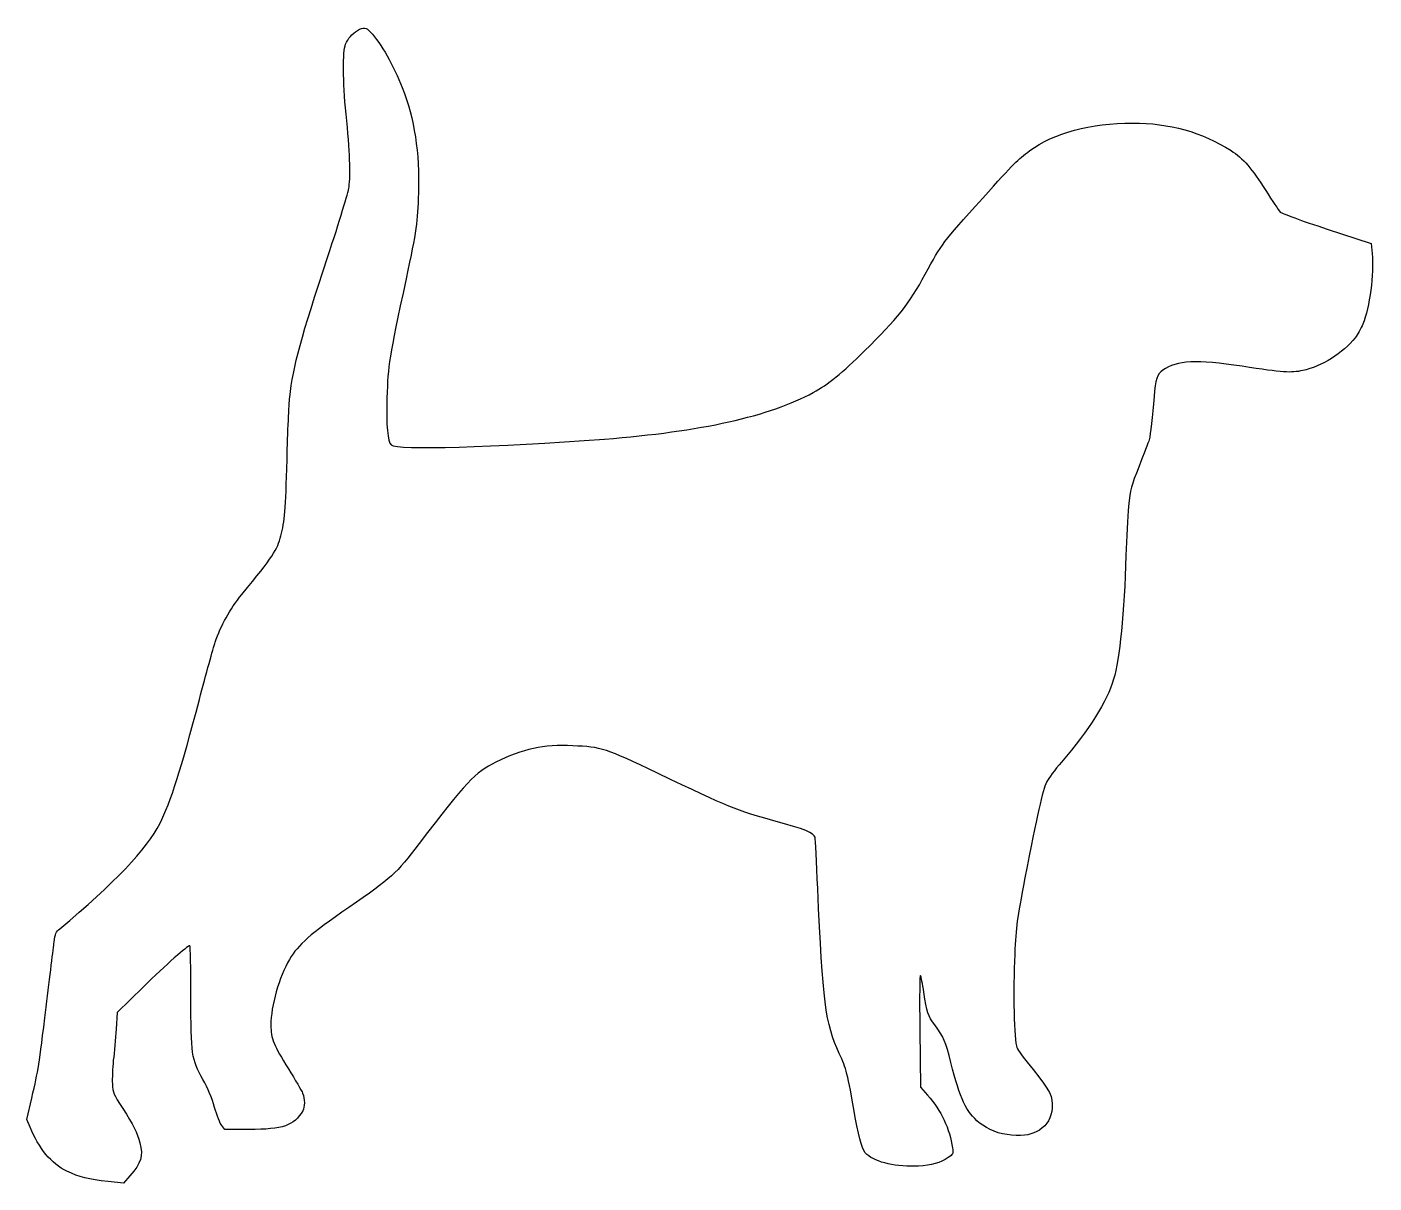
# Model space of a CAD drawing. Header units: centimetres. Extents: x -17.6 to 17.7, y -15.1 to 15.2.
import ezdxf

# ---------------------------------------------------------------- set-up
doc = ezdxf.new("R2010")
doc.units = ezdxf.units.CM
doc.header["$MEASUREMENT"] = 0
doc.layers.add('Layer 1', color=7, linetype='Continuous')

msp = doc.modelspace()

# ---------------------------------------------------------------- linework, layer by layer
at = {"layer": 'Layer 1'}
msp.add_open_spline([(-8.97819, 15.06714), (-9.12636, 14.97542), (-9.22866, 14.85547), (-9.29569, 14.70378), (-9.29569, 14.70378), (-9.36977, 14.51681), (-9.36625, 13.73717), (-9.28158, 12.87639), (-9.28158, 12.87639), (-9.1828, 11.89567), (-9.15811, 11.28183), (-9.20397, 10.97139), (-9.20397, 10.97139), (-9.22514, 10.80558), (-9.44033, 10.10708), (-9.76841, 9.11225), (-9.76841, 9.11225), (-10.45633, 7.03792), (-10.66447, 6.27592), (-10.75972, 5.45042), (-10.75972, 5.45042), (-10.77736, 5.27756), (-10.81264, 4.54025), (-10.83028, 3.81706), (-10.83028, 3.81706), (-10.86556, 2.48709), (-10.89025, 2.19781), (-10.98903, 1.82387), (-10.98903, 1.82387), (-11.08781, 1.44287), (-11.19011, 1.29118), (-12.01209, 0.28576), (-12.01209, 0.28576), (-12.33665, -0.11288), (-12.56595, -0.52563), (-12.71412, -0.97013), (-12.71412, -0.97013), (-12.76704, -1.12535), (-12.95401, -1.79916), (-13.12687, -2.46944), (-13.12687, -2.46944), (-13.60312, -4.28625), (-13.87829, -5.15408), (-14.16756, -5.72558), (-14.16756, -5.72558), (-14.49564, -6.37822), (-15.37053, -7.29897), (-16.7887, -8.47725), (-16.7887, -8.47725), (-16.89101, -8.56192), (-16.90864, -8.60072), (-16.93687, -8.83003), (-16.93687, -8.83003), (-16.95451, -8.96761), (-17.04623, -9.73314), (-17.14501, -10.53042), (-17.14501, -10.53042), (-17.34257, -12.13203), (-17.34257, -12.13203), (-17.52248, -12.92225), (-17.52248, -12.92225), (-17.52248, -12.92225), (-17.64948, -13.48317), (-17.64948, -13.48317), (-17.64948, -13.48317), (-17.64948, -13.48317), (-17.56834, -13.68073), (-17.56834, -13.68073), (-17.56834, -13.68073), (-17.33903, -14.23812), (-17.00742, -14.63676), (-16.60173, -14.83431), (-16.60173, -14.83431), (-16.2807, -14.98953), (-16.03023, -15.05303), (-15.52223, -15.10242), (-15.52223, -15.10242), (-15.52223, -15.10242), (-15.11654, -15.14475), (-15.11654, -15.14475), (-15.11654, -15.14475), (-15.11654, -15.14475), (-14.95073, -14.95425), (-14.95073, -14.95425), (-14.95073, -14.95425), (-14.65087, -14.62264), (-14.59795, -14.43919), (-14.68967, -14.09347), (-14.68967, -14.09347), (-14.76023, -13.8183), (-14.859, -13.62428), (-15.1377, -13.19036), (-15.1377, -13.19036), (-15.38112, -12.80936), (-15.39523, -12.77761), (-15.40934, -12.54478), (-15.40934, -12.54478), (-15.4164, -12.41425), (-15.40581, -12.13556), (-15.38465, -11.92742), (-15.38465, -11.92742), (-15.35996, -11.72281), (-15.32821, -11.35592), (-15.31409, -11.1125), (-15.31409, -11.1125), (-15.31409, -11.1125), (-15.28234, -10.67153), (-15.28234, -10.67153), (-15.28234, -10.67153), (-15.28234, -10.67153), (-14.60501, -10.01184), (-14.60501, -10.01184), (-14.60501, -10.01184), (-13.9947, -9.41212), (-13.44084, -8.92528), (-13.37734, -8.92528), (-13.37734, -8.92528), (-13.36323, -8.92528), (-13.35265, -9.51795), (-13.34912, -10.24114), (-13.34912, -10.24114), (-13.34912, -11.80042), (-13.33854, -11.88156), (-13.03515, -12.43189), (-13.03515, -12.43189), (-12.90815, -12.6612), (-12.79879, -12.92225), (-12.72823, -13.16214), (-12.72823, -13.16214), (-12.66826, -13.37028), (-12.58359, -13.58547), (-12.54126, -13.63839), (-12.54126, -13.63839), (-12.54126, -13.63839), (-12.46012, -13.7407), (-12.46012, -13.7407), (-12.46012, -13.7407), (-12.46012, -13.7407), (-11.82865, -13.7407), (-11.82865, -13.7407), (-11.82865, -13.7407), (-10.92907, -13.7407), (-10.64684, -13.64192), (-10.41754, -13.25034), (-10.41754, -13.25034), (-10.3611, -13.15156), (-10.3611, -12.93637), (-10.42107, -12.79173), (-10.42107, -12.79173), (-10.44576, -12.72823), (-10.6151, -12.43895), (-10.79501, -12.1532), (-10.79501, -12.1532), (-11.17601, -11.53937), (-11.25362, -11.34887), (-11.25362, -11.0102), (-11.25362, -11.0102), (-11.25362, -10.5022), (-11.03843, -9.74373), (-10.76326, -9.28159), (-10.76326, -9.28159), (-10.53043, -8.88648), (-10.23762, -8.63248), (-9.20751, -7.91987), (-9.20751, -7.91987), (-8.07862, -7.14023), (-7.97632, -7.04851), (-7.36601, -6.2477), (-7.36601, -6.2477), (-6.13129, -4.63198), (-5.89845, -4.38151), (-5.35518, -4.11339), (-5.35518, -4.11339), (-4.63199, -3.75708), (-4.11693, -3.64772), (-3.33376, -3.683), (-3.33376, -3.683), (-2.58234, -3.71475), (-2.48357, -3.7465), (-1.11126, -4.40267), (-1.11126, -4.40267), (0.78668, -5.30931), (0.94543, -5.37634), (1.93674, -5.64798), (1.93674, -5.64798), (2.75518, -5.87376), (2.99155, -5.96901), (3.01624, -6.0819), (3.01624, -6.0819), (3.0233, -6.12423), (3.05505, -6.72748), (3.0868, -7.42598), (3.0868, -7.42598), (3.2138, -10.37873), (3.28788, -10.96081), (3.65124, -11.74751), (3.65124, -11.74751), (3.84527, -12.16732), (3.85585, -12.2167), (4.07105, -13.4232), (4.07105, -13.4232), (4.19099, -14.07937), (4.25097, -14.28045), (4.37797, -14.39687), (4.37797, -14.39687), (4.60022, -14.60501), (5.1823, -14.73554), (5.72558, -14.70026), (5.72558, -14.70026), (6.08189, -14.67557), (6.29355, -14.61559), (6.50522, -14.47801), (6.50522, -14.47801), (6.63928, -14.38982), (6.63928, -14.38276), (6.61811, -14.22401), (6.61811, -14.22401), (6.55108, -13.73012), (6.32178, -13.23976), (5.969, -12.84112), (5.969, -12.84112), (5.969, -12.84112), (5.7785, -12.62945), (5.7785, -12.62945), (5.7785, -12.62945), (5.7785, -12.62945), (5.76439, -11.1372), (5.76439, -11.1372), (5.76439, -11.1372), (5.75381, -10.22351), (5.75733, -9.66964), (5.7785, -9.70139), (5.7785, -9.70139), (5.79614, -9.72961), (5.83847, -9.9307), (5.87022, -10.14236), (5.87022, -10.14236), (5.94783, -10.67858), (5.97605, -10.75972), (6.15597, -10.99961), (6.15597, -10.99961), (6.38528, -11.31358), (6.44172, -11.44058), (6.5793, -11.98739), (6.5793, -11.98739), (6.81566, -12.93989), (6.98147, -13.28208), (7.32366, -13.56431), (7.32366, -13.56431), (7.56002, -13.75481), (7.84224, -13.86417), (8.17033, -13.88887), (8.17033, -13.88887), (8.51605, -13.91709), (8.71361, -13.87829), (8.90058, -13.75481), (8.90058, -13.75481), (9.11225, -13.6137), (9.21102, -13.44084), (9.23219, -13.17273), (9.23219, -13.17273), (9.25688, -12.8764), (9.18986, -12.73529), (8.73125, -12.17084), (8.73125, -12.17084), (8.52311, -11.91331), (8.33261, -11.65226), (8.30792, -11.59228), (8.30792, -11.59228), (8.23736, -11.42295), (8.20561, -10.0965), (8.25148, -9.15106), (8.25148, -9.15106), (8.29029, -8.37848), (8.30087, -8.2797), (8.51959, -7.14023), (8.51959, -7.14023), (8.83709, -5.49981), (8.98526, -4.84717), (9.08403, -4.63904), (9.08403, -4.63904), (9.13342, -4.54026), (9.30981, -4.3039), (9.47561, -4.10987), (9.47561, -4.10987), (10.20939, -3.25968), (10.668, -2.53295), (10.84439, -1.94029), (10.84439, -1.94029), (11.00314, -1.41465), (11.12661, -0.17993), (11.16542, 1.30527), (11.16542, 1.30527), (11.17953, 1.74271), (11.21128, 2.32127), (11.2395, 2.58938), (11.2395, 2.58938), (11.28536, 3.05857), (11.29947, 3.10796), (11.51467, 3.64771), (11.51467, 3.64771), (11.63814, 3.96168), (11.75809, 4.27213), (11.77573, 4.33915), (11.77573, 4.33915), (11.81454, 4.46968), (11.87098, 4.96004), (11.90626, 5.46804), (11.90626, 5.46804), (11.93801, 5.9196), (11.98034, 6.05718), (12.13204, 6.15948), (12.13204, 6.15948), (12.51304, 6.42054), (13.01398, 6.44523), (14.21343, 6.26531), (14.21343, 6.26531), (15.30351, 6.09598), (15.48343, 6.08539), (15.80446, 6.15242), (15.80446, 6.15242), (16.29482, 6.25473), (16.86985, 6.61456), (17.17677, 7.00967), (17.17677, 7.00967), (17.2438, 7.09434), (17.33199, 7.25661), (17.37785, 7.3695), (17.37785, 7.3695), (17.55777, 7.81753), (17.67418, 8.67831), (17.62479, 9.21806), (17.62479, 9.21806), (17.62479, 9.21806), (17.59657, 9.48617), (17.59657, 9.48617), (17.59657, 9.48617), (17.59657, 9.48617), (16.44651, 9.86011), (16.44651, 9.86011), (16.44651, 9.86011), (15.7727, 10.08236), (15.26118, 10.2658), (15.21532, 10.30814), (15.21532, 10.30814), (15.17651, 10.34695), (15.00365, 10.60095), (14.83432, 10.87258), (14.83432, 10.87258), (14.48154, 11.43702), (14.2346, 11.72277), (13.92415, 11.9168), (13.92415, 11.9168), (13.14451, 12.40716), (12.32254, 12.63999), (11.34182, 12.63999), (11.34182, 12.63999), (10.25174, 12.64352), (9.26396, 12.37541), (8.6466, 11.9168), (8.6466, 11.9168), (8.31499, 11.66633), (8.26207, 11.61341), (7.41188, 10.67149), (7.41188, 10.67149), (6.33238, 9.47205), (6.35355, 9.50027), (5.90552, 8.6783), (5.90552, 8.6783), (5.48571, 7.89866), (5.17174, 7.50708), (4.31449, 6.66747), (4.31449, 6.66747), (3.72535, 6.08891), (3.35493, 5.78905), (2.97041, 5.57739), (2.97041, 5.57739), (1.83799, 4.9565), (0.01766, 4.55081), (-2.5047, 4.35678), (-2.5047, 4.35678), (-5.35514, 4.13806), (-7.96217, 4.0675), (-8.09623, 4.20156), (-8.09623, 4.20156), (-8.19501, 4.29681), (-8.23029, 4.7025), (-8.20912, 5.43275), (-8.20912, 5.43275), (-8.1809, 6.32528), (-8.16326, 6.43111), (-7.70818, 8.55483), (-7.70818, 8.55483), (-7.43301, 9.85305), (-7.40832, 10.02239), (-7.38362, 10.81261), (-7.38362, 10.81261), (-7.35187, 11.87447), (-7.48593, 12.73878), (-7.81048, 13.57486), (-7.81048, 13.57486), (-8.02215, 14.12872), (-8.3714, 14.73903), (-8.63951, 15.02478), (-8.63951, 15.02478), (-8.75593, 15.15178), (-8.83001, 15.15884), (-8.97818, 15.06711), (-8.97818, 15.06711), (-8.97818, 15.06711), (-8.97819, 15.06714), (-8.97819, 15.06714)], degree=3, knots=[0, 0, 0, 0, 0.00961538, 0.00961538, 0.00961538, 0.00961538, 0.01923077, 0.01923077, 0.01923077, 0.01923077, 0.02884615, 0.02884615, 0.02884615, 0.02884615, 0.03846154, 0.03846154, 0.03846154, 0.03846154, 0.04807692, 0.04807692, 0.04807692, 0.04807692, 0.05769231, 0.05769231, 0.05769231, 0.05769231, 0.06730769, 0.06730769, 0.06730769, 0.06730769, 0.07692308, 0.07692308, 0.07692308, 0.07692308, 0.08653846, 0.08653846, 0.08653846, 0.08653846, 0.09615385, 0.09615385, 0.09615385, 0.09615385, 0.10576923, 0.10576923, 0.10576923, 0.10576923, 0.11538462, 0.11538462, 0.11538462, 0.11538462, 0.125, 0.125, 0.125, 0.125, 0.13461538, 0.13461538, 0.13461538, 0.13461538, 0.14423077, 0.14423077, 0.14423077, 0.14423077, 0.15384615, 0.15384615, 0.15384615, 0.15384615, 0.16346154, 0.16346154, 0.16346154, 0.16346154, 0.17307692, 0.17307692, 0.17307692, 0.17307692, 0.18269231, 0.18269231, 0.18269231, 0.18269231, 0.19230769, 0.19230769, 0.19230769, 0.19230769, 0.20192308, 0.20192308, 0.20192308, 0.20192308, 0.21153846, 0.21153846, 0.21153846, 0.21153846, 0.22115385, 0.22115385, 0.22115385, 0.22115385, 0.23076923, 0.23076923, 0.23076923, 0.23076923, 0.24038462, 0.24038462, 0.24038462, 0.24038462, 0.25, 0.25, 0.25, 0.25, 0.25961538, 0.25961538, 0.25961538, 0.25961538, 0.26923077, 0.26923077, 0.26923077, 0.26923077, 0.27884615, 0.27884615, 0.27884615, 0.27884615, 0.28846154, 0.28846154, 0.28846154, 0.28846154, 0.29807692, 0.29807692, 0.29807692, 0.29807692, 0.30769231, 0.30769231, 0.30769231, 0.30769231, 0.31730769, 0.31730769, 0.31730769, 0.31730769, 0.32692308, 0.32692308, 0.32692308, 0.32692308, 0.33653846, 0.33653846, 0.33653846, 0.33653846, 0.34615385, 0.34615385, 0.34615385, 0.34615385, 0.35576923, 0.35576923, 0.35576923, 0.35576923, 0.36538462, 0.36538462, 0.36538462, 0.36538462, 0.375, 0.375, 0.375, 0.375, 0.38461538, 0.38461538, 0.38461538, 0.38461538, 0.39423077, 0.39423077, 0.39423077, 0.39423077, 0.40384615, 0.40384615, 0.40384615, 0.40384615, 0.41346154, 0.41346154, 0.41346154, 0.41346154, 0.42307692, 0.42307692, 0.42307692, 0.42307692, 0.43269231, 0.43269231, 0.43269231, 0.43269231, 0.44230769, 0.44230769, 0.44230769, 0.44230769, 0.45192308, 0.45192308, 0.45192308, 0.45192308, 0.46153846, 0.46153846, 0.46153846, 0.46153846, 0.47115385, 0.47115385, 0.47115385, 0.47115385, 0.48076923, 0.48076923, 0.48076923, 0.48076923, 0.49038462, 0.49038462, 0.49038462, 0.49038462, 0.5, 0.5, 0.5, 0.5, 0.50961538, 0.50961538, 0.50961538, 0.50961538, 0.51923077, 0.51923077, 0.51923077, 0.51923077, 0.52884615, 0.52884615, 0.52884615, 0.52884615, 0.53846154, 0.53846154, 0.53846154, 0.53846154, 0.54807692, 0.54807692, 0.54807692, 0.54807692, 0.55769231, 0.55769231, 0.55769231, 0.55769231, 0.56730769, 0.56730769, 0.56730769, 0.56730769, 0.57692308, 0.57692308, 0.57692308, 0.57692308, 0.58653846, 0.58653846, 0.58653846, 0.58653846, 0.59615385, 0.59615385, 0.59615385, 0.59615385, 0.60576923, 0.60576923, 0.60576923, 0.60576923, 0.61538462, 0.61538462, 0.61538462, 0.61538462, 0.625, 0.625, 0.625, 0.625, 0.63461538, 0.63461538, 0.63461538, 0.63461538, 0.64423077, 0.64423077, 0.64423077, 0.64423077, 0.65384615, 0.65384615, 0.65384615, 0.65384615, 0.66346154, 0.66346154, 0.66346154, 0.66346154, 0.67307692, 0.67307692, 0.67307692, 0.67307692, 0.68269231, 0.68269231, 0.68269231, 0.68269231, 0.69230769, 0.69230769, 0.69230769, 0.69230769, 0.70192308, 0.70192308, 0.70192308, 0.70192308, 0.71153846, 0.71153846, 0.71153846, 0.71153846, 0.72115385, 0.72115385, 0.72115385, 0.72115385, 0.73076923, 0.73076923, 0.73076923, 0.73076923, 0.74038462, 0.74038462, 0.74038462, 0.74038462, 0.75, 0.75, 0.75, 0.75, 0.75961538, 0.75961538, 0.75961538, 0.75961538, 0.76923077, 0.76923077, 0.76923077, 0.76923077, 0.77884615, 0.77884615, 0.77884615, 0.77884615, 0.78846154, 0.78846154, 0.78846154, 0.78846154, 0.79807692, 0.79807692, 0.79807692, 0.79807692, 0.80769231, 0.80769231, 0.80769231, 0.80769231, 0.81730769, 0.81730769, 0.81730769, 0.81730769, 0.82692308, 0.82692308, 0.82692308, 0.82692308, 0.83653846, 0.83653846, 0.83653846, 0.83653846, 0.84615385, 0.84615385, 0.84615385, 0.84615385, 0.85576923, 0.85576923, 0.85576923, 0.85576923, 0.86538462, 0.86538462, 0.86538462, 0.86538462, 0.875, 0.875, 0.875, 0.875, 0.88461538, 0.88461538, 0.88461538, 0.88461538, 0.89423077, 0.89423077, 0.89423077, 0.89423077, 0.90384615, 0.90384615, 0.90384615, 0.90384615, 0.91346154, 0.91346154, 0.91346154, 0.91346154, 0.92307692, 0.92307692, 0.92307692, 0.92307692, 0.93269231, 0.93269231, 0.93269231, 0.93269231, 0.94230769, 0.94230769, 0.94230769, 0.94230769, 0.95192308, 0.95192308, 0.95192308, 0.95192308, 0.96153846, 0.96153846, 0.96153846, 0.96153846, 0.97115385, 0.97115385, 0.97115385, 0.97115385, 0.98076923, 0.98076923, 0.98076923, 0.98076923, 1, 1, 1, 1], dxfattribs=at)

doc.saveas('drawing.dxf')
